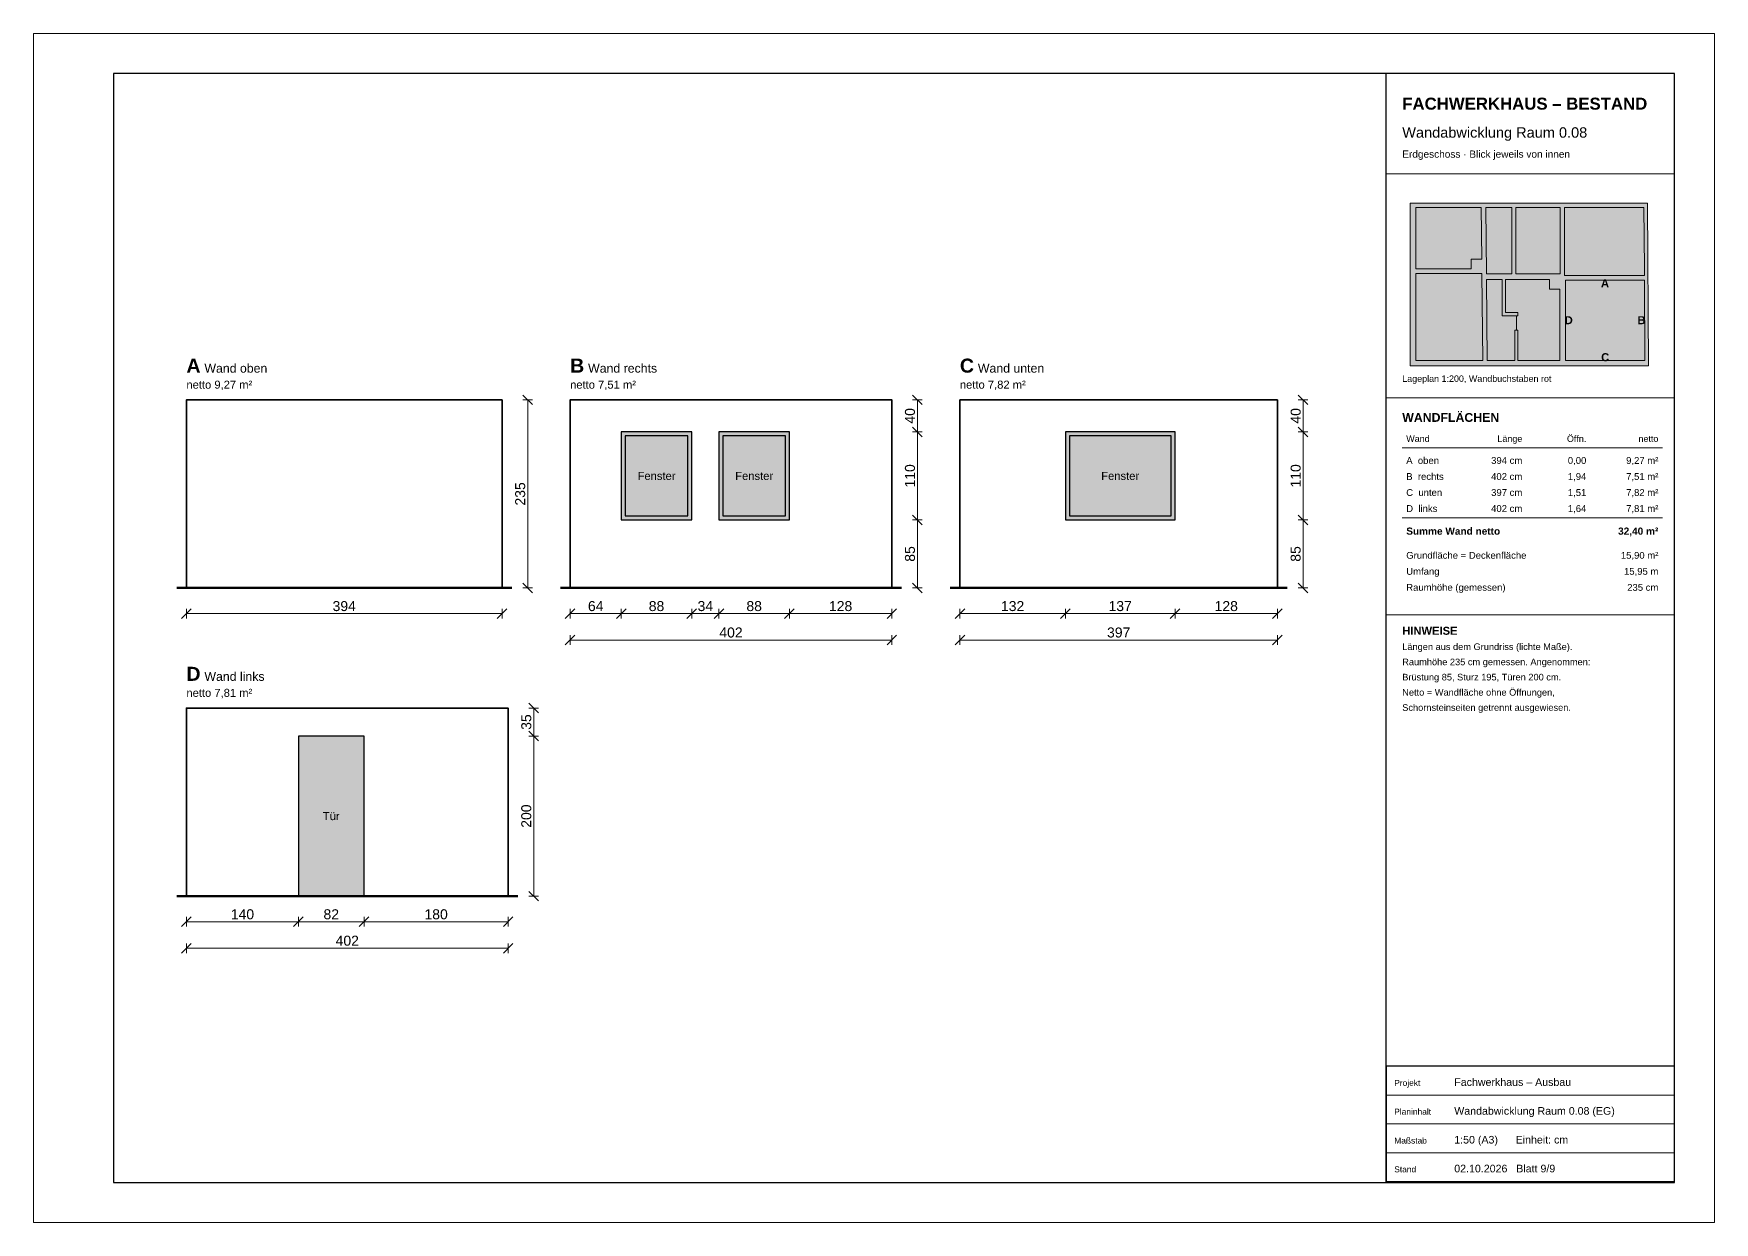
# Model space of a CAD drawing. Header units: centimetres. Extents: x 0 to 18200, y 0 to 1485.
# Drawn here: x 16100 to 18200, y 0 to 1485 of the extents above; entities that cross this region are included whole.
import ezdxf
from ezdxf.enums import TextEntityAlignment as Align

# ---------------------------------------------------------------- set-up
doc = ezdxf.new("R2010")
doc.units = ezdxf.units.CM
for name, color, linetype, lineweight in [('ABW_BODEN', 7, 'Continuous', 50), ('ABW_OEFFNUNG', 7, 'Continuous', 25), ('ABW_TEXT', 7, 'Continuous', 18), ('ABW_WAND', 7, 'Continuous', 35), ('BEMASSUNG', 7, 'Continuous', 18), ('FENSTER', 7, 'Continuous', 25), ('PLANKOPF', 7, 'Continuous', 25), ('PLANKOPF_DUENN', 7, 'Continuous', 13), ('WAND_FUELLUNG', 8, 'Continuous', 0)]:
    doc.layers.add(name, color=color, linetype=linetype, lineweight=lineweight)
doc.styles.add('PLAN', font='arial.ttf')
doc.styles.add('PLAN_FETT', font='arialbd.ttf')
doc.dimstyles.new('BESTAND_1_50', dxfattribs={"dimscale": 5, "dimtxt": 2.5, "dimasz": 1.5, "dimexe": 1.2, "dimexo": 0, "dimgap": 0.6, "dimtad": 1, "dimdec": 0, "dimtxsty": 'PLAN', "dimtsz": 1.2, "dimcen": 2.5, "dimclrd": 7, "dimclre": 7, "dimclrt": 7, "dimazin": 3, "dimtfac": 1, "dimtmove": 2, "dimatfit": 3, "dimlwd": 18, "dimlwe": 13})

msp = doc.modelspace()

# ---------------------------------------------------------------- hatches: boundary and pattern name
at = {"layer": 'ABW_OEFFNUNG', "true_color": 0xffffff}
h = msp.add_hatch(color=7, dxfattribs=at)
h.dxf.hatch_style = 1
h.paths.add_polyline_path([(16922.3, 877.5), (16922.3, 987.5), (16834.3, 987.5), (16834.3, 877.5)])
h = msp.add_hatch(color=7, dxfattribs=at)
h.dxf.hatch_style = 1
h.paths.add_polyline_path([(17044.3, 877.5), (17044.3, 987.5), (16956.3, 987.5), (16956.3, 877.5)])
h = msp.add_hatch(color=7, dxfattribs=at)
h.dxf.hatch_style = 1
h.paths.add_polyline_path([(17526.1, 877.5), (17526.1, 987.5), (17389.1, 987.5), (17389.1, 877.5)])
h = msp.add_hatch(color=7, dxfattribs=at)
h.dxf.hatch_style = 1
h.paths.add_polyline_path([(16512.9, 407.5), (16512.9, 607.5), (16430.9, 607.5), (16430.9, 407.5)])
at = {"layer": 'WAND_FUELLUNG', "true_color": 0xa0a0a0}
h = msp.add_hatch(color=7, dxfattribs=at)
h.dxf.hatch_style = 1
h.paths.add_polyline_path([(17820, 1070), (18117.8, 1070), (18116.5, 1273.2), (17820, 1273.2)])
at = {"layer": 'WAND_FUELLUNG', "true_color": 0xffffff}
h = msp.add_hatch(color=7, dxfattribs=at)
h.dxf.hatch_style = 1
h.paths.add_polyline_path([(17896, 1203.2), (17896, 1191), (17826.8, 1191), (17826.8, 1267.8), (17908.8, 1267.8), (17909.4, 1203.2)])
h = msp.add_hatch(color=7, dxfattribs=at)
h.dxf.hatch_style = 1
h.paths.add_polyline_path([(17915.1, 1184.8), (17914.3, 1267.8), (17947, 1267.8), (17947, 1184.8)])
h = msp.add_hatch(color=7, dxfattribs=at)
h.dxf.hatch_style = 1
h.paths.add_polyline_path([(17952, 1184.8), (17952, 1267.8), (18007.2, 1267.8), (18007.2, 1184.8)])
h = msp.add_hatch(color=7, dxfattribs=at)
h.dxf.hatch_style = 1
h.paths.add_polyline_path([(18112.5, 1191.9), (18112.5, 1182.8), (18014, 1182.8), (18012.8, 1182.8), (18012.8, 1267.8), (18112, 1267.8)])
h = msp.add_hatch(color=7, dxfattribs=at)
h.dxf.hatch_style = 1
h.paths.add_polyline_path([(17909.6, 1185.5), (17910.7, 1076.8), (17826.8, 1076.8), (17826.8, 1185.5)])
h = msp.add_hatch(color=7, dxfattribs=at)
h.dxf.hatch_style = 1
h.paths.add_polyline_path([(17950.8, 1114.5), (17950.8, 1076.8), (17916.2, 1076.8), (17915.2, 1178), (17935, 1178), (17935, 1136.8), (17935, 1132.5), (17939.2, 1132.5), (17952.6, 1132.5), (17952.6, 1114.5)])
h = msp.add_hatch(color=7, dxfattribs=at)
h.dxf.hatch_style = 1
h.paths.add_polyline_path([(17954.5, 1114.5), (17952.6, 1114.5), (17952.6, 1132.5), (17954.5, 1132.5), (17954.5, 1136.8), (17939.2, 1136.8), (17939.2, 1178), (17952.6, 1178), (17993.8, 1178), (17993.8, 1165.8), (18007, 1165.8), (18007, 1076.8), (17954.5, 1076.8)])
at = {"layer": 'WAND_FUELLUNG', "true_color": 0xf0c8be}
h = msp.add_hatch(color=7, dxfattribs=at)
h.dxf.hatch_style = 1
h.paths.add_polyline_path([(18113.2, 1076.8), (18014, 1076.8), (18014, 1177.2), (18112.6, 1177.2)])

# ---------------------------------------------------------------- linework, layer by layer
at = {"layer": 'ABW_BODEN'}
for p, q in [((16278.9, 792.5), (16697.3, 792.5)), ((16758.3, 792.5), (17184.3, 792.5)), ((17245.3, 792.5), (17666.1, 792.5)), ((16278.9, 407.5), (16704.9, 407.5))]:
    msp.add_line(p, q, dxfattribs=at)
at = {"layer": 'ABW_OEFFNUNG'}
for points in [[(16922.3, 877.5), (16922.3, 987.5), (16834.3, 987.5), (16834.3, 877.5)], [(17044.3, 877.5), (17044.3, 987.5), (16956.3, 987.5), (16956.3, 877.5)], [(17526.1, 877.5), (17526.1, 987.5), (17389.1, 987.5), (17389.1, 877.5)], [(16512.9, 407.5), (16512.9, 607.5), (16430.9, 607.5), (16430.9, 407.5)]]:
    msp.add_lwpolyline(points, close=True, dxfattribs=at)
at = {"layer": 'ABW_WAND'}
for points in [[(16685.3, 792.5), (16685.3, 1027.5), (16290.9, 1027.5), (16290.9, 792.5)], [(17172.3, 792.5), (17172.3, 1027.5), (16770.3, 1027.5), (16770.3, 792.5)], [(17654.1, 792.5), (17654.1, 1027.5), (17257.3, 1027.5), (17257.3, 792.5)], [(16692.9, 407.5), (16692.9, 642.5), (16290.9, 642.5), (16290.9, 407.5)]]:
    msp.add_lwpolyline(points, close=True, dxfattribs=at)
at = {"layer": 'FENSTER'}
for points in [[(16917.3, 882.5), (16917.3, 982.5), (16839.3, 982.5), (16839.3, 882.5)], [(17039.3, 882.5), (17039.3, 982.5), (16961.3, 982.5), (16961.3, 882.5)], [(17521.1, 882.5), (17521.1, 982.5), (17394.1, 982.5), (17394.1, 882.5)]]:
    msp.add_lwpolyline(points, close=True, dxfattribs=at)
at = {"layer": 'PLANKOPF'}
msp.add_line((17790, 50), (17790, 1435), dxfattribs=at)
for points in [[(16200, 50), (18150, 50), (18150, 1435), (16200, 1435)], [(17790, 50), (18150, 50), (18150, 195), (17790, 195)]]:
    msp.add_lwpolyline(points, close=True, dxfattribs=at)
at = {"layer": 'PLANKOPF_DUENN'}
for p, q in [((17790, 1310), (18150, 1310)), ((17790, 1030), (18150, 1030)), ((17810, 967.5), (18135, 967.5)), ((17810, 880), (18135, 880)), ((17790, 759), (18150, 759)), ((17790, 159), (18150, 159)), ((17790, 123), (18150, 123)), ((17790, 87), (18150, 87)), ((17790, 51), (18150, 51))]:
    msp.add_line(p, q, dxfattribs=at)
for points in [[(16100, 0), (18200, 0), (18200, 1485), (16100, 1485)], [(17820, 1070), (18117.8, 1070), (18116.5, 1273.2), (17820, 1273.2)], [(17896, 1203.2), (17896, 1191), (17826.8, 1191), (17826.8, 1267.8), (17908.8, 1267.8), (17909.4, 1203.2)], [(17915.1, 1184.8), (17914.3, 1267.8), (17947, 1267.8), (17947, 1184.8)], [(17952, 1184.8), (17952, 1267.8), (18007.2, 1267.8), (18007.2, 1184.8)], [(18112.5, 1191.9), (18112.5, 1182.8), (18014, 1182.8), (18012.8, 1182.8), (18012.8, 1267.8), (18112, 1267.8)], [(17909.6, 1185.5), (17910.7, 1076.8), (17826.8, 1076.8), (17826.8, 1185.5)], [(17950.8, 1114.5), (17950.8, 1076.8), (17916.2, 1076.8), (17915.2, 1178), (17935, 1178), (17935, 1136.8), (17935, 1132.5), (17939.2, 1132.5), (17952.6, 1132.5), (17952.6, 1114.5)], [(17954.5, 1114.5), (17952.6, 1114.5), (17952.6, 1132.5), (17954.5, 1132.5), (17954.5, 1136.8), (17939.2, 1136.8), (17939.2, 1178), (17952.6, 1178), (17993.8, 1178), (17993.8, 1165.8), (18007, 1165.8), (18007, 1076.8), (17954.5, 1076.8)], [(18113.2, 1076.8), (18014, 1076.8), (18014, 1177.2), (18112.6, 1177.2)]]:
    msp.add_lwpolyline(points, close=True, dxfattribs=at)

# ---------------------------------------------------------------- texts
at = {"layer": 'ABW_TEXT'}
for s, height, style, p in [('A', 17.5, 'PLAN_FETT', (16290.9, 1061.5)), ('Wand oben', 11, 'PLAN', (16313.4, 1061.5)), ('B', 17.5, 'PLAN_FETT', (16770.3, 1061.5)), ('Wand rechts', 11, 'PLAN', (16792.8, 1061.5)), ('C', 17.5, 'PLAN_FETT', (17257.3, 1061.5)), ('Wand unten', 11, 'PLAN', (17279.8, 1061.5)), ('netto 9,27 m²', 10, 'PLAN', (16290.9, 1041.5)), ('netto 7,51 m²', 10, 'PLAN', (16770.3, 1041.5)), ('netto 7,82 m²', 10, 'PLAN', (17257.3, 1041.5)), ('D', 17.5, 'PLAN_FETT', (16290.9, 676.5)), ('Wand links', 11, 'PLAN', (16313.4, 676.5)), ('netto 7,81 m²', 10, 'PLAN', (16290.9, 656.5))]:
    msp.add_text(s, height=height, dxfattribs=dict(at, style=style)).set_placement(p)
at = {"layer": 'ABW_TEXT', "style": 'PLAN'}
for s, p in [('Fenster', (16878.3, 932.5)), ('Fenster', (17000.3, 932.5)), ('Fenster', (17457.6, 932.5)), ('Tür', (16471.9, 507.5))]:
    msp.add_text(s, height=10, dxfattribs=at).set_placement(p, align=Align.MIDDLE_CENTER)
at = {"layer": 'PLANKOPF'}
for s, height, style, p in [('FACHWERKHAUS – BESTAND', 15, 'PLAN_FETT', (17810, 1390)), ('Wandabwicklung Raum 0.08', 13, 'PLAN', (17810, 1355)), ('Erdgeschoss · Blick jeweils von innen', 9, 'PLAN', (17810, 1330)), ('Lageplan 1:200, Wandbuchstaben rot', 8, 'PLAN', (17810, 1050)), ('WANDFLÄCHEN', 11, 'PLAN_FETT', (17810, 1000)), ('Wand', 8, 'PLAN', (17815, 975)), ('A  oben', 8.5, 'PLAN', (17815, 947.5)), ('B  rechts', 8.5, 'PLAN', (17815, 927.5)), ('C  unten', 8.5, 'PLAN', (17815, 907.5)), ('D  links', 8.5, 'PLAN', (17815, 887.5)), ('Summe Wand netto', 9, 'PLAN_FETT', (17815, 859)), ('Grundfläche = Deckenfläche', 8.5, 'PLAN', (17815, 829)), ('Umfang', 8.5, 'PLAN', (17815, 809)), ('Raumhöhe (gemessen)', 8.5, 'PLAN', (17815, 789)), ('HINWEISE', 10, 'PLAN_FETT', (17810, 734)), ('Längen aus dem Grundriss (lichte Maße).', 8.25, 'PLAN', (17810, 715)), ('Raumhöhe 235 cm gemessen. Angenommen:', 8.25, 'PLAN', (17810, 696)), ('Brüstung 85, Sturz 195, Türen 200 cm.', 8.25, 'PLAN', (17810, 677)), ('Netto = Wandfläche ohne Öffnungen,', 8.25, 'PLAN', (17810, 658)), ('Schornsteinseiten getrennt ausgewiesen.', 8.25, 'PLAN', (17810, 639)), ('Projekt', 7.5, 'PLAN', (17800, 170.5)), ('Fachwerkhaus – Ausbau', 9.5, 'PLAN', (17875, 170.5)), ('Planinhalt', 7.5, 'PLAN', (17800, 134.5)), ('Wandabwicklung Raum 0.08 (EG)', 9.5, 'PLAN', (17875, 134.5)), ('Maßstab', 7.5, 'PLAN', (17800, 98.5)), ('1:50 (A3)      Einheit: cm', 9.5, 'PLAN', (17875, 98.5)), ('Stand', 7.5, 'PLAN', (17800, 62.5)), ('02.10.2026   Blatt 9/9', 9.5, 'PLAN', (17875, 62.5))]:
    msp.add_text(s, height=height, dxfattribs=dict(at, style=style)).set_placement(p)
at = {"layer": 'PLANKOPF', "true_color": 0xc81e1e, "style": 'PLAN_FETT'}
for s, p in [('A', (18063.3, 1173.2)), ('D', (18018, 1127)), ('B', (18108.9, 1127)), ('C', (18063.6, 1080.8))]:
    msp.add_text(s, height=10, dxfattribs=at).set_placement(p, align=Align.MIDDLE_CENTER)
at = {"layer": 'PLANKOPF'}
for s, height, style, p in [('Länge', 8, 'PLAN', (17960, 975)), ('Öffn.', 8, 'PLAN', (18040, 975)), ('netto', 8, 'PLAN', (18130, 975)), ('394 cm', 8.5, 'PLAN', (17960, 947.5)), ('0,00', 8.5, 'PLAN', (18040, 947.5)), ('9,27 m²', 8.5, 'PLAN', (18130, 947.5)), ('402 cm', 8.5, 'PLAN', (17960, 927.5)), ('1,94', 8.5, 'PLAN', (18040, 927.5)), ('7,51 m²', 8.5, 'PLAN', (18130, 927.5)), ('397 cm', 8.5, 'PLAN', (17960, 907.5)), ('1,51', 8.5, 'PLAN', (18040, 907.5)), ('7,82 m²', 8.5, 'PLAN', (18130, 907.5)), ('402 cm', 8.5, 'PLAN', (17960, 887.5)), ('1,64', 8.5, 'PLAN', (18040, 887.5)), ('7,81 m²', 8.5, 'PLAN', (18130, 887.5)), ('32,40 m²', 9, 'PLAN_FETT', (18130, 859)), ('15,90 m²', 8.5, 'PLAN', (18130, 829)), ('15,95 m', 8.5, 'PLAN', (18130, 809)), ('235 cm', 8.5, 'PLAN', (18130, 789))]:
    msp.add_text(s, height=height, dxfattribs=dict(at, style=style)).set_placement(p, align=Align.RIGHT)

# ---------------------------------------------------------------- dimensions: what is measured, and where the dimension line sits
at = {"layer": 'BEMASSUNG'}
for base, p1, p2, location in [((16717.3, 792.5), (16723.3, 792.5), (16723.3, 1027.5), (16708, 910)), ((17204.3, 987.5), (17210.3, 987.5), (17210.3, 1027.5), (17195, 1007.5)), ((17686.1, 987.5), (17692.1, 987.5), (17692.1, 1027.5), (17676.9, 1007.5)), ((17204.3, 877.5), (17210.3, 877.5), (17210.3, 987.5), (17195, 932.5)), ((17686.1, 877.5), (17692.1, 877.5), (17692.1, 987.5), (17676.9, 932.5)), ((17204.3, 792.5), (17210.3, 792.5), (17210.3, 877.5), (17195, 835)), ((17686.1, 792.5), (17692.1, 792.5), (17692.1, 877.5), (17676.9, 835)), ((16724.9, 607.5), (16730.9, 607.5), (16730.9, 642.5), (16715.6, 625)), ((16724.9, 407.5), (16730.9, 407.5), (16730.9, 607.5), (16715.6, 507.5))]:
    msp.add_linear_dim(base=base, p1=p1, p2=p2, angle=90, location=location, dimstyle='BESTAND_1_50', override={"dimtmove": 2}, dxfattribs=at).render()
for base, p1, p2, location in [((16290.9, 760.5), (16290.9, 754.5), (16685.3, 754.5), (16488.1, 769.8)), ((16770.3, 760.5), (16770.3, 754.5), (16834.3, 754.5), (16802.3, 769.8)), ((16834.3, 760.5), (16834.3, 754.5), (16922.3, 754.5), (16878.3, 769.8)), ((16922.3, 760.5), (16922.3, 754.5), (16956.3, 754.5), (16939.3, 769.8)), ((16956.3, 760.5), (16956.3, 754.5), (17044.3, 754.5), (17000.3, 769.8)), ((17044.3, 760.5), (17044.3, 754.5), (17172.3, 754.5), (17108.3, 769.8)), ((17257.3, 760.5), (17257.3, 754.5), (17389.1, 754.5), (17323.2, 769.8)), ((17389.1, 760.5), (17389.1, 754.5), (17526.1, 754.5), (17457.6, 769.8)), ((17526.1, 760.5), (17526.1, 754.5), (17654.1, 754.5), (17590.1, 769.8)), ((16770.3, 727.5), (16770.3, 721.5), (17172.3, 721.5), (16971.3, 736.8)), ((17257.3, 727.5), (17257.3, 721.5), (17654.1, 721.5), (17455.7, 736.8)), ((16290.9, 375.5), (16290.9, 369.5), (16430.9, 369.5), (16360.9, 384.8)), ((16430.9, 375.5), (16430.9, 369.5), (16512.9, 369.5), (16471.9, 384.8)), ((16512.9, 375.5), (16512.9, 369.5), (16692.9, 369.5), (16602.9, 384.8)), ((16290.9, 342.5), (16290.9, 336.5), (16692.9, 336.5), (16491.9, 351.8))]:
    msp.add_linear_dim(base=base, p1=p1, p2=p2, location=location, dimstyle='BESTAND_1_50', override={"dimtmove": 2}, dxfattribs=at).render()

doc.saveas('drawing.dxf')
